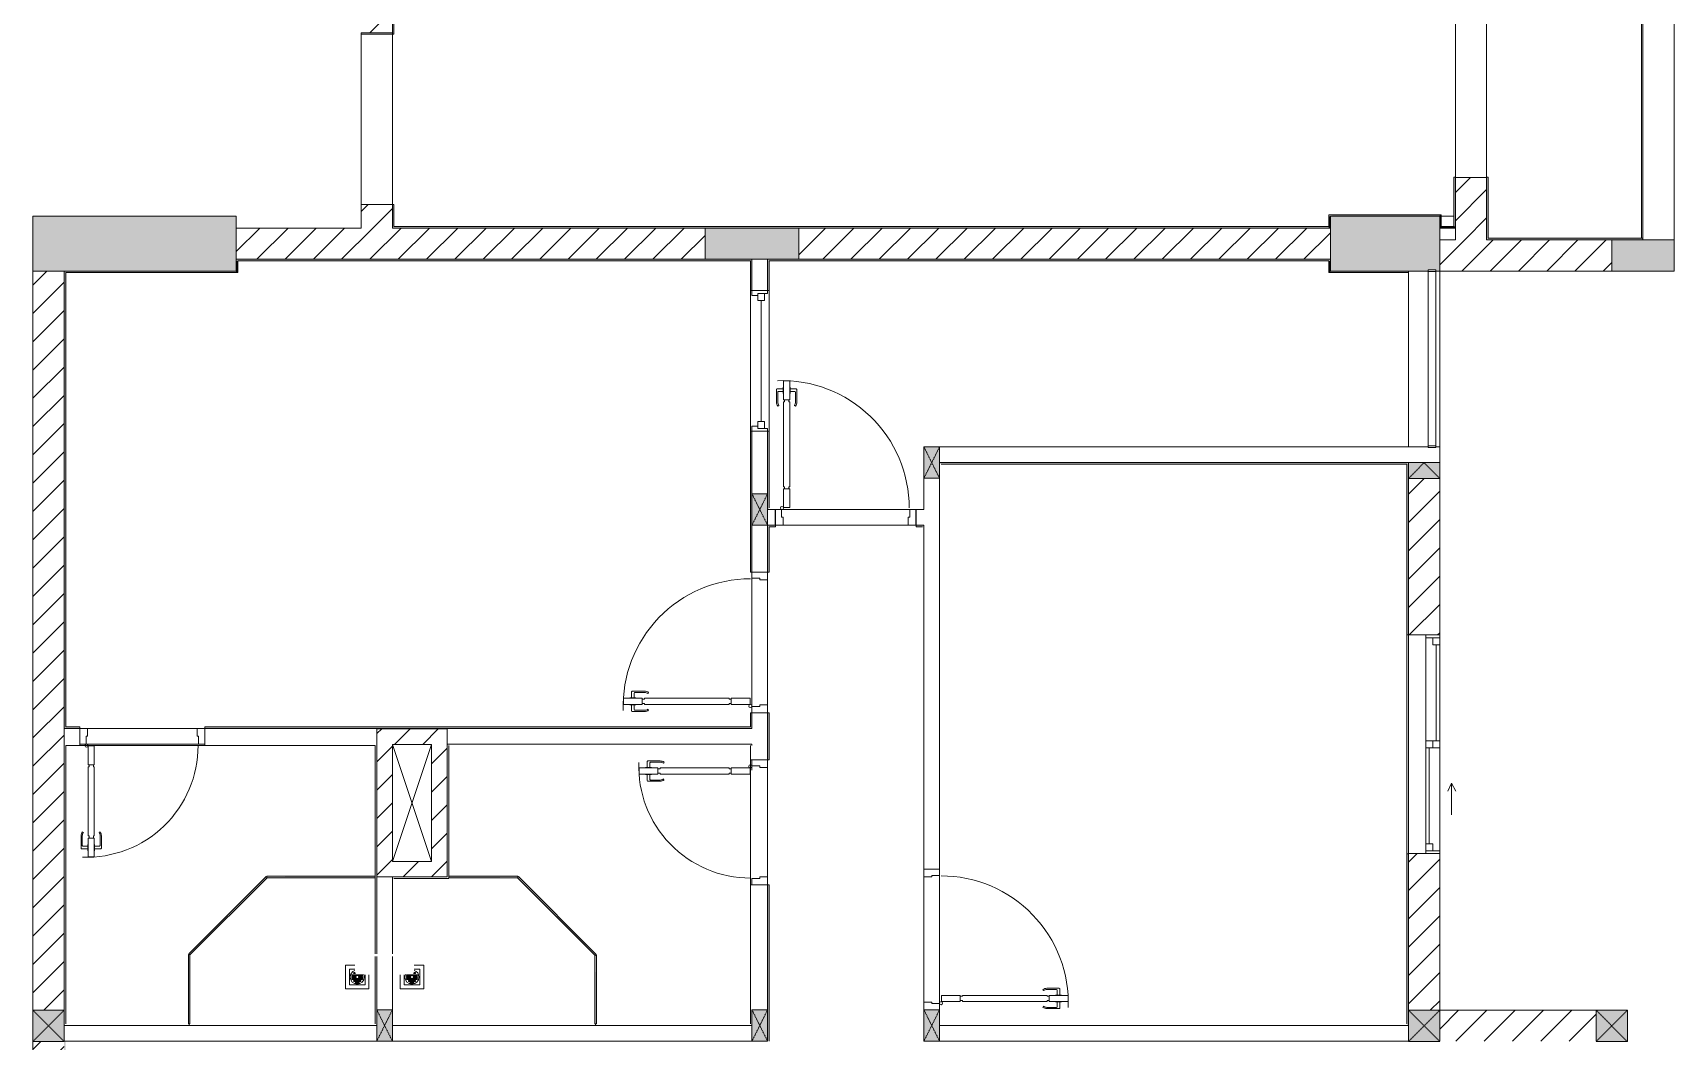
# Model space of a CAD drawing. Header units: millimetres. Extents: x 41758 to 237109, y 3795 to 78637.
# Drawn here: x 154208 to 164708, y 64837 to 71285 of the extents above; entities that cross this region are included whole.
import ezdxf

# ---------------------------------------------------------------- set-up
doc = ezdxf.new("R2010")
doc.units = ezdxf.units.MM
doc.linetypes.add('IMPORT-Dash _2_', pattern=[6, 3, -3])
for name, color, linetype, lineweight in [('0-2', 130, 'Continuous', 9), ('A-DETL-GENF-7', 130, 'Continuous', 9), ('A-DOOR-2', 130, 'Continuous', 9), ('A-DOOR-FRAM-2', 130, 'Continuous', 9), ('A-FLOR-1', 130, 'Continuous', 9), ('A-FLOR-HRAL-5', 130, 'Continuous', 9), ('A-GLAZ-3', 130, 'Continuous', 9), ('A-GLAZ-CURT-3', 130, 'Continuous', 9), ('A-WALL-1', 130, 'Continuous', 9), ('A-WALL-PATT-3', 130, 'Continuous', 9), ('A_1404_dwg-1', 130, 'Continuous', 9), ('I-WALL', 130, 'Continuous', 9), ('I-WALL-1', 130, 'Continuous', 9), ('M-EQPM-3', 130, 'Continuous', 9), ('S-COLS-1', 130, 'Continuous', 9), ('S-COLS-2', 130, 'Continuous', 9), ('S-COLS-4', 130, 'Continuous', 9), ('S-COLS-7', 130, 'IMPORT-Dash _2_', 9), ('S-COLS-HDLN-1', 130, 'IMPORT-Dash _2_', 9)]:
    doc.layers.add(name, color=color, linetype=linetype, lineweight=lineweight)
pattern_1 = [(45, (0, 0), (-90.50967, 90.50967), [])]

# ---------------------------------------------------------------- blocks, each defined once
blk = doc.blocks.new('A_1404_dwg_NCV_TKTC_KET CAU_rvt-1-TKTC_MB HOÀN THIỆN SÀN TẦNG 3-4-4819833-KeyPlan-CH6')
at = {"layer": 'S-COLS-1'}
for points in [[(44453, 69762), (45753, 69762), (45753, 70112), (44453, 70112), (44453, 69762)], [(49353, 69837), (49353, 70037), (48753, 70037), (48753, 69837), (49153, 69837)], [(53378, 69762), (53378, 69769), (53428, 69769), (53428, 69762), (53453, 69762), (53453, 70112), (52753, 70112), (52753, 69762), (53376, 69762)], [(54953, 69762), (54953, 69962), (54553, 69962), (54553, 69762), (54753, 69762)]]:
    blk.add_hatch(color=256, dxfattribs=at).paths.add_polyline_path(points)
at = {"layer": 'A-FLOR-1'}
blk.add_line((46653, 66835), (47103, 66835), dxfattribs=at)
at = {"layer": 'A-FLOR-1', "flags": 128}
blk.add_lwpolyline([(53453, 65035), (53453, 68637), (53453, 69762)], dxfattribs=at)
at = {"layer": 'S-COLS-2'}
for p, q in [((48753, 70037), (48753, 69837)), ((49353, 69837), (49353, 70037)), ((52753, 70037), (52753, 69837)), ((53453, 69762), (53453, 70037))]:
    blk.add_line(p, q, dxfattribs=at)
at = {"layer": 'S-COLS-2', "flags": 128}
for points in [[(45753, 69837), (45753, 70112), (44453, 70112), (44453, 69762), (44653, 69762)], [(54553, 69962), (54553, 69762), (54953, 69762), (54953, 69962), (54753, 69962)]]:
    blk.add_lwpolyline(points, dxfattribs=at)
blk = doc.blocks.new('A_1404_dwg_DOOR_CW_01 CANH MO-PANEL KINH - DIW_01-900x2200-CỬA GỖ VÂN LAMINATE-553393-TKTC_MB HOÀN THIỆN SÀN TẦNG 3-4-4819840-KeyPlan-CH6')
at = {"layer": 'A-DETL-GENF-7'}
for p, q in [((105159, 29624), (105159, 29703)), ((105202, 29707), (105163, 29707)), ((105167, 29686), (105167, 29624)), ((105202, 29690), (105171, 29690)), ((105246, 29707), (105285, 29707)), ((105246, 29690), (105277, 29690)), ((105281, 29686), (105281, 29624)), ((105289, 29624), (105289, 29703)), ((105167, 29598), (105173, 29603)), ((105280, 29598), (105274, 29603))]:
    blk.add_line(p, q, dxfattribs=at)
at = {"layer": 'A-DETL-GENF-7', "flags": 128}
for points in [[(105202, 29679), (105204, 29679), (105204, 29719), (105202, 29719)], [(105204, 29759), (105244, 29759), (105244, 29639), (105204, 29639)], [(105246, 29679), (105244, 29679), (105244, 29719), (105246, 29719)], [(105238, 29083), (105244, 29083), (105244, 29625), (105238, 29625), (105238, 29639), (105210, 29639), (105210, 29625), (105204, 29625), (105204, 29083), (105210, 29083), (105210, 29069), (105238, 29069)], [(105244, 29069), (105204, 29069), (105204, 28949), (105244, 28949)]]:
    blk.add_lwpolyline(points, close=True, dxfattribs=at)
at = {"layer": 'A-DETL-GENF-7'}
blk.add_circle((105194, 28947), 10, dxfattribs=at)
for centre, radius, start, end in [((105194, 28947), 814, 360, 92), ((105163, 29703), 4, 90, 180), ((105204, 29624), 45, 180, 215), ((105171, 29686), 4, 90, 180), ((105204, 29624), 37, 180, 215), ((105244, 29624), 37, 325, 0), ((105277, 29686), 4, 0, 90), ((105244, 29624), 45, 325, 0), ((105285, 29703), 4, 0, 90)]:
    blk.add_arc(centre, radius, start, end, dxfattribs=at)
at = {"layer": 'A-DOOR-2'}
blk.add_line((105194, 28937), (105219, 28937), dxfattribs=at)
at = {"layer": 'A-DOOR-2', "flags": 128}
for points in [[(105151, 28837), (105201, 28837), (105201, 28887), (105191, 28887), (105191, 28937), (105151, 28937)], [(106001, 28837), (106051, 28837), (106051, 28937), (106011, 28937), (106011, 28887), (106001, 28887)]]:
    blk.add_lwpolyline(points, close=True, dxfattribs=at)
blk = doc.blocks.new('A_1404_dwg_DOOR_CW_01 CANH MO-PANEL KINH - DIG_02-800x2200-CỬA NHÔM KÍNH-V60-TKTC_MB HOÀN THIỆN SÀN TẦNG 3-4-4819851-KeyPlan-CH6')
at = {"layer": 'A-DETL-GENF-7'}
for p, q in [((104713, 29524), (104713, 29603)), ((104756, 29607), (104717, 29607)), ((104721, 29586), (104721, 29524)), ((104756, 29590), (104725, 29590)), ((104800, 29607), (104839, 29607)), ((104800, 29590), (104831, 29590)), ((104835, 29586), (104835, 29524)), ((104843, 29524), (104843, 29603)), ((104721, 29498), (104728, 29503)), ((104835, 29498), (104828, 29503))]:
    blk.add_line(p, q, dxfattribs=at)
at = {"layer": 'A-DETL-GENF-7', "flags": 128}
for points in [[(104756, 29579), (104758, 29579), (104758, 29619), (104756, 29619)], [(104798, 29659), (104758, 29659), (104758, 29539), (104798, 29539)], [(104800, 29579), (104798, 29579), (104798, 29619), (104800, 29619)], [(104764, 29083), (104758, 29083), (104758, 29525), (104764, 29525), (104764, 29539), (104792, 29539), (104792, 29525), (104798, 29525), (104798, 29083), (104792, 29083), (104792, 29069), (104764, 29069)], [(104758, 29069), (104798, 29069), (104798, 28949), (104758, 28949)]]:
    blk.add_lwpolyline(points, close=True, dxfattribs=at)
at = {"layer": 'A-DETL-GENF-7'}
blk.add_circle((104808, 28947), 10, dxfattribs=at)
for centre, radius, start, end in [((104808, 28947), 714, 88, 180), ((104717, 29603), 4, 90, 180), ((104758, 29524), 45, 180, 215), ((104725, 29586), 4, 90, 180), ((104758, 29524), 37, 180, 215), ((104798, 29524), 37, 325, 0), ((104831, 29586), 4, 0, 90), ((104798, 29524), 45, 325, 0), ((104839, 29603), 4, 0, 90)]:
    blk.add_arc(centre, radius, start, end, dxfattribs=at)
at = {"layer": 'A-DOOR-2'}
blk.add_line((104808, 28937), (104783, 28937), dxfattribs=at)
at = {"layer": 'A-DOOR-2', "flags": 128}
for points in [[(104051, 28837), (104051, 28937), (104091, 28937), (104091, 28887), (104101, 28887), (104101, 28837)], [(104801, 28837), (104801, 28887), (104811, 28887), (104811, 28937), (104851, 28937), (104851, 28837)]]:
    blk.add_lwpolyline(points, close=True, dxfattribs=at)
blk = doc.blocks.new('A_1404_dwg_DOOR_CW_01 CANH MO-PANEL KINH - DIW_01-900x2200-CỬA GỖ VÂN LAMINATE-553375-TKTC_MB HOÀN THIỆN SÀN TẦNG 3-4-4819841-KeyPlan-CH6')
at = {"layer": 'A-DETL-GENF-7'}
for p, q in [((112514, 58865), (112518, 58858)), ((112540, 58873), (112619, 58873)), ((112602, 58865), (112540, 58865)), ((112606, 58830), (112606, 58861)), ((112623, 58830), (112623, 58869)), ((112514, 58751), (112518, 58758)), ((112602, 58751), (112540, 58751)), ((112540, 58743), (112619, 58743)), ((112606, 58786), (112606, 58755)), ((112623, 58786), (112623, 58747))]:
    blk.add_line(p, q, dxfattribs=at)
at = {"layer": 'A-DETL-GENF-7', "flags": 128}
for points in [[(111985, 58828), (111985, 58788), (111865, 58788), (111865, 58828)], [(111999, 58822), (111999, 58828), (112541, 58828), (112541, 58822), (112555, 58822), (112555, 58794), (112541, 58794), (112541, 58788), (111999, 58788), (111999, 58794), (111985, 58794), (111985, 58822)], [(112675, 58788), (112675, 58828), (112555, 58828), (112555, 58788)], [(112595, 58830), (112595, 58828), (112634, 58828), (112634, 58830)], [(112595, 58786), (112595, 58788), (112634, 58788), (112634, 58786)]]:
    blk.add_lwpolyline(points, close=True, dxfattribs=at)
at = {"layer": 'A-DETL-GENF-7'}
blk.add_circle((111863, 58778), 10, dxfattribs=at)
for centre, radius, start, end in [((111863, 58778), 814, 358, 90), ((112540, 58828), 45, 90, 125), ((112540, 58828), 37, 90, 125), ((112602, 58861), 4, 0, 90), ((112619, 58869), 4, 0, 90), ((112540, 58788), 45, 235, 270), ((112540, 58788), 37, 235, 270), ((112602, 58755), 4, 270, 0), ((112619, 58747), 4, 270, 0)]:
    blk.add_arc(centre, radius, start, end, dxfattribs=at)
at = {"layer": 'A-DOOR-2'}
blk.add_line((111853, 58778), (111853, 58803), dxfattribs=at)
at = {"layer": 'A-DOOR-2', "flags": 128}
for points in [[(111753, 59635), (111853, 59635), (111853, 59595), (111803, 59595), (111803, 59585), (111753, 59585)], [(111753, 58785), (111803, 58785), (111803, 58775), (111853, 58775), (111853, 58735), (111753, 58735)]]:
    blk.add_lwpolyline(points, close=True, dxfattribs=at)
blk = doc.blocks.new('A_1404_dwg_M_Fixed - 900 x 1400-901191-TKTC_MB HOÀN THIỆN SÀN TẦNG 3-4-4819853-KeyPlan-CH6')
at = {"layer": 'A-GLAZ-3'}
blk.add_line((107014, 28878), (107788, 28878), dxfattribs=at)
at = {"layer": 'A-GLAZ-3', "flags": 128}
for points in [[(106983, 28900), (106983, 28937), (106951, 28937)], [(106951, 28837), (106970, 28837), (106970, 28900), (107014, 28900), (107014, 28856), (106970, 28856)], [(107832, 28856), (107788, 28856), (107788, 28900), (107832, 28900), (107832, 28837), (107849, 28837)], [(107819, 28900), (107819, 28937), (107851, 28937)]]:
    blk.add_lwpolyline(points, dxfattribs=at)
blk = doc.blocks.new('A_1404_dwg_THU NUOC - THU NUOC-V84-TKTC_MB HOÀN THIỆN SÀN TẦNG 3-4-4819859-KeyPlan-CH6')
at = {"layer": 'M-EQPM-3'}
for p, q in [((46846, 65262), (46910, 65262)), ((46910, 65256), (46846, 65256)), ((46846, 65238), (46910, 65238)), ((46910, 65232), (46846, 65232)), ((46858, 65225), (46898, 65225)), ((46898, 65219), (46858, 65219)), ((46868, 65213), (46888, 65213)), ((46888, 65207), (46868, 65207)), ((46898, 65269), (46888, 65269)), ((46891, 65275), (46898, 65275))]:
    blk.add_line(p, q, dxfattribs=at)
at = {"layer": 'M-EQPM-3', "flags": 128}
for points in [[(46803, 65262), (46803, 65172), (46953, 65172), (46953, 65322), (46893, 65322)], [(46828, 65262), (46828, 65197), (46928, 65197), (46928, 65297), (46893, 65297)], [(46846, 65250), (46870, 65250), (46870, 65244), (46846, 65244)], [(46910, 65244), (46886, 65244), (46886, 65250), (46910, 65250)]]:
    blk.add_lwpolyline(points, dxfattribs=at)
at = {"layer": 'M-EQPM-3'}
for centre, radius, start, end in [((46878, 65247), 45, 159.7593, 180), ((46878, 65247), 45, 159.7593, 180), ((46878, 65247), 45, 180, 0), ((46878, 65247), 45, 180, 0), ((46846, 65259), 3, 90, 270), ((46846, 65247), 3, 90, 270), ((46846, 65235), 3, 90, 270), ((46858, 65222), 3, 90, 270), ((46868, 65210), 3, 90, 270), ((46888, 65210), 3, 270, 90), ((46878, 65247), 45, 0, 70.9482), ((46878, 65247), 45, 0, 70.9482), ((46898, 65272), 3, 270, 90), ((46898, 65222), 3, 270, 90), ((46910, 65259), 3, 270, 90), ((46910, 65247), 3, 270, 90), ((46910, 65235), 3, 270, 90)]:
    blk.add_arc(centre, radius, start, end, dxfattribs=at)
blk = doc.blocks.new('A_1404_dwg_THU NUOC - THU NUOC-V85-TKTC_MB HOÀN THIỆN SÀN TẦNG 3-4-4819860-KeyPlan-CH6')
at = {"layer": 'M-EQPM-3'}
for p, q in [((46496, 65262), (46560, 65262)), ((46560, 65256), (46496, 65256)), ((46496, 65238), (46560, 65238)), ((46560, 65232), (46496, 65232)), ((46508, 65275), (46515, 65275)), ((46517, 65269), (46508, 65269)), ((46508, 65225), (46548, 65225)), ((46548, 65219), (46508, 65219)), ((46518, 65213), (46538, 65213)), ((46538, 65207), (46518, 65207))]:
    blk.add_line(p, q, dxfattribs=at)
at = {"layer": 'M-EQPM-3', "flags": 128}
for points in [[(46603, 65262), (46603, 65172), (46453, 65172), (46453, 65322), (46513, 65322)], [(46513, 65297), (46478, 65297), (46478, 65197), (46578, 65197), (46578, 65262)], [(46496, 65250), (46520, 65250), (46520, 65244), (46496, 65244)], [(46560, 65244), (46536, 65244), (46536, 65250), (46560, 65250)]]:
    blk.add_lwpolyline(points, dxfattribs=at)
at = {"layer": 'M-EQPM-3'}
for centre, radius, start, end in [((46528, 65247), 45, 110.2316, 180), ((46528, 65247), 45, 110.2316, 180), ((46528, 65247), 45, 180, 360), ((46528, 65247), 45, 180, 360), ((46496, 65259), 3, 90, 270), ((46496, 65247), 3, 90, 270), ((46496, 65235), 3, 90, 270), ((46508, 65272), 3, 90, 270), ((46508, 65222), 3, 90, 270), ((46518, 65210), 3, 90, 270), ((46538, 65210), 3, 270, 90), ((46548, 65222), 3, 270, 90), ((46560, 65259), 3, 270, 90), ((46560, 65247), 3, 270, 90), ((46560, 65235), 3, 270, 90), ((46528, 65247), 45, 0, 20.2407), ((46528, 65247), 45, 0, 20.2407)]:
    blk.add_arc(centre, radius, start, end, dxfattribs=at)
blk = doc.blocks.new('A_1404_dwg_Railing - 50 x 10mm-901205-TKTC_MB HOÀN THIỆN SÀN TẦNG 3-4-4819863-KeyPlan-CH6')
at = {"layer": 'A-FLOR-HRAL-5', "flags": 128}
blk.add_lwpolyline([(107983, 24612), (107983, 24562), (107973, 24562), (107973, 24612)], close=True, dxfattribs=at)
blk = doc.blocks.new('A_1404_dwg_Railing - Railing-883273-TKTC_MB HOÀN THIỆN SÀN TẦNG 3-4-4819869-KeyPlan-CH6')
at = {"layer": 'A-FLOR-HRAL-5'}
for p, q in [((53378, 69759), (53378, 68644)), ((53428, 68644), (53428, 69759))]:
    blk.add_line(p, q, dxfattribs=at)
at = {"rotation": 90.00000000000074}
for p in [(77990, -38214), (77990, -39339)]:
    blk.add_blockref('A_1404_dwg_Railing - 50 x 10mm-901205-TKTC_MB HOÀN THIỆN SÀN TẦNG 3-4-4819863-KeyPlan-CH6', p, dxfattribs=at)
blk = doc.blocks.new('A_1404_dwg_System Panel - Glazed-674652-TKTC_MB HOÀN THIỆN SÀN TẦNG 3-4-4819885-KeyPlan-CH6')
at = {"layer": 'A-GLAZ-CURT-3'}
blk.add_hatch(color=256, dxfattribs=at).paths.add_polyline_path([(45448, 64947), (45458, 64947), (45453, 65392), (45448, 65392)])
blk.add_line((45458, 64947), (45458, 65389), dxfattribs=at)
at = {"layer": 'A-GLAZ-CURT-3', "flags": 128}
blk.add_lwpolyline([(45448, 65392), (45448, 64947), (45458, 64947)], dxfattribs=at)
blk = doc.blocks.new('A_1404_dwg_System Panel - Glazed-580250-TKTC_MB HOÀN THIỆN SÀN TẦNG 3-4-4819878-KeyPlan-CH6')
at = {"layer": 'A-GLAZ-CURT-3'}
blk.add_hatch(color=256, dxfattribs=at).paths.add_polyline_path([(104097, 32038), (104103, 32047), (103605, 32537), (103605, 32530), (104096, 32039)])
blk.add_line((103602, 32533), (104096, 32039), dxfattribs=at)
at = {"layer": 'A-GLAZ-CURT-3', "flags": 128}
blk.add_lwpolyline([(104104, 32045), (103609, 32540), (103602, 32533)], dxfattribs=at)
blk = doc.blocks.new('A_1404_dwg_System Panel - Glazed-901202-TKTC_MB HOÀN THIỆN SÀN TẦNG 3-4-4819879-KeyPlan-CH6')
at = {"layer": 'A-GLAZ-CURT-3'}
blk.add_hatch(color=256, dxfattribs=at).paths.add_polyline_path([(104106, 31347), (104101, 32041), (104096, 32038), (104096, 31347), (104104, 31347)])
at = {"layer": 'A-GLAZ-CURT-3', "flags": 128}
blk.add_lwpolyline([(104096, 32041), (104096, 31347), (104106, 31347), (104106, 32041)], close=True, dxfattribs=at)
blk = doc.blocks.new('A_1404_dwg_System Panel - Glazed-674653-TKTC_MB HOÀN THIỆN SÀN TẦNG 3-4-4819886-KeyPlan-CH6')
at = {"layer": 'A-GLAZ-CURT-3'}
blk.add_hatch(color=256, dxfattribs=at).paths.add_polyline_path([(48057, 64947), (48058, 64947), (48053, 65389), (48048, 65386), (48048, 64947)])
blk.add_line((48058, 64947), (48058, 65389), dxfattribs=at)
at = {"layer": 'A-GLAZ-CURT-3', "flags": 128}
blk.add_lwpolyline([(48048, 65387), (48048, 64947), (48058, 64947)], dxfattribs=at)
blk = doc.blocks.new('A_1404_dwg_System Panel - Glazed-580253-TKTC_MB HOÀN THIỆN SÀN TẦNG 3-4-4819881-KeyPlan-CH6')
at = {"layer": 'A-GLAZ-CURT-3'}
blk.add_hatch(color=256, dxfattribs=at).paths.add_polyline_path([(103606, 29933), (104101, 30435), (104096, 30437), (103603, 29937)])
blk.add_line((103606, 29933), (104104, 30431), dxfattribs=at)
at = {"layer": 'A-GLAZ-CURT-3', "flags": 128}
blk.add_lwpolyline([(104096, 30437), (103599, 29940), (103606, 29933)], dxfattribs=at)
blk = doc.blocks.new('A_1404_dwg_System Panel - Glazed-901204-TKTC_MB HOÀN THIỆN SÀN TẦNG 3-4-4819882-KeyPlan-CH6')
at = {"layer": 'A-GLAZ-CURT-3'}
blk.add_hatch(color=256, dxfattribs=at).paths.add_polyline_path([(104104, 30435), (104106, 30435), (104103, 30877), (104096, 30877), (104101, 30435), (104103, 30435)])
at = {"layer": 'A-GLAZ-CURT-3', "flags": 128}
blk.add_lwpolyline([(104106, 30435), (104106, 30877), (104096, 30877), (104096, 30435)], close=True, dxfattribs=at)
blk = doc.blocks.new('A_1404_dwg_G1_SOF - BO TRU - 100x200-746114-TKTC_MB HOÀN THIỆN SÀN TẦNG 3-4-4819846-KeyPlan-CH6')
at = {"layer": 'S-COLS-1'}
blk.add_hatch(color=256, dxfattribs=at).paths.add_polyline_path([(103253, 27737), (103251, 27837), (103053, 27837), (103053, 27737), (103251, 27737)])
at = {"layer": 'S-COLS-1', "flags": 128}
blk.add_lwpolyline([(103253, 27737), (103053, 27737), (103053, 27837), (103253, 27837)], close=True, dxfattribs=at)
at = {"layer": 'S-COLS-HDLN-1'}
for p, q in [((103253, 27837), (103053, 27737)), ((103253, 27737), (103053, 27837))]:
    blk.add_line(p, q, dxfattribs=at)
blk = doc.blocks.new('A_1404_dwg_DOOR_CW_01 CANH MO-PANEL KINH - DIG_01-900x2200-CỬA NHÔM KÍNH-901226-TKTC_MB HOÀN THIỆN SÀN TẦNG 3-4-4819905-KeyPlan-CH6')
at = {"layer": 'A-DETL-GENF-7'}
for p, q in [((37873, 26676), (37879, 26671)), ((37986, 26676), (37980, 26671)), ((37865, 26650), (37865, 26570)), ((37908, 26566), (37869, 26566)), ((37873, 26587), (37873, 26650)), ((37908, 26583), (37877, 26583)), ((37952, 26583), (37983, 26583)), ((37952, 26566), (37991, 26566)), ((37987, 26587), (37987, 26650)), ((37995, 26650), (37995, 26570))]:
    blk.add_line(p, q, dxfattribs=at)
at = {"layer": 'A-DETL-GENF-7', "flags": 128}
for points in [[(37910, 27205), (37950, 27205), (37950, 27325), (37910, 27325)], [(37916, 27191), (37910, 27191), (37910, 26649), (37916, 26649), (37916, 26635), (37944, 26635), (37944, 26649), (37950, 26649), (37950, 27191), (37944, 27191), (37944, 27205), (37916, 27205)], [(37908, 26595), (37910, 26595), (37910, 26555), (37908, 26555)], [(37950, 26515), (37910, 26515), (37910, 26635), (37950, 26635)], [(37952, 26595), (37950, 26595), (37950, 26555), (37952, 26555)]]:
    blk.add_lwpolyline(points, close=True, dxfattribs=at)
at = {"layer": 'A-DETL-GENF-7'}
blk.add_circle((37960, 27327), 10, dxfattribs=at)
for centre, radius, start, end in [((37960, 27327), 814, 180, 272), ((37910, 26650), 45, 145, 180), ((37910, 26650), 37, 145, 180), ((37950, 26650), 37, 0, 35), ((37950, 26650), 45, 0, 35), ((37869, 26570), 4, 180, 270), ((37877, 26587), 4, 180, 270), ((37983, 26587), 4, 270, 0), ((37991, 26570), 4, 270, 0)]:
    blk.add_arc(centre, radius, start, end, dxfattribs=at)
at = {"layer": 'A-DOOR-2'}
blk.add_line((37960, 27337), (37935, 27337), dxfattribs=at)
at = {"layer": 'A-DOOR-2', "flags": 128}
for points in [[(37153, 27437), (37103, 27437), (37103, 27337), (37143, 27337), (37143, 27387), (37153, 27387)], [(38003, 27437), (37953, 27437), (37953, 27387), (37963, 27387), (37963, 27337), (38003, 27337)]]:
    blk.add_lwpolyline(points, close=True, dxfattribs=at)
blk = doc.blocks.new('A_1404_dwg_NCV_TKTC_TANG 3 - 4_rvt-1-TKTC_MB HOÀN THIỆN SÀN TẦNG 3-4-4819943-KeyPlan-CH6')
at = {"layer": 'A-WALL-PATT-3'}
h = blk.add_hatch(color=256, dxfattribs=at)
h.paths.add_polyline_path([(46763, 70037), (46763, 70187), (46753, 70187), (46753, 70037)])
h.paths.add_polyline_path([(46763, 71277), (46763, 73237), (46753, 73237), (46753, 71277)])
h = blk.add_hatch(color=256, dxfattribs=at)
h.paths.add_polyline_path([(53543, 70047), (53553, 70047), (53553, 70362), (53543, 70360)])
h.paths.add_polyline_path([(53543, 72862), (53553, 72862), (53553, 73227), (53543, 73227)])
h = blk.add_hatch(color=256, dxfattribs=at)
h.paths.add_polyline_path([(53753, 69962), (53763, 69962), (53763, 70362), (53753, 70360), (53753, 69972)])
h.paths.add_polyline_path([(53763, 72862), (53763, 73227), (53753, 73227), (53753, 72862)])
for points in [[(52743, 70037), (52743, 70047), (46763, 70047), (46763, 70037), (51135, 70037)], [(52743, 70112), (53453, 70112), (53453, 70122), (52743, 70117)], [(52753, 70037), (52753, 70112), (52743, 70112), (52743, 70037)], [(53463, 70047), (53463, 70122), (53453, 70122), (53453, 70047)], [(53543, 70037), (53553, 70037), (53553, 70047), (53453, 70047), (53453, 70037), (53463, 70037)], [(54753, 69962), (54753, 69972), (53763, 69972), (53763, 69962), (54553, 69962)], [(45763, 69827), (49053, 69827), (49053, 69837), (45753, 69837), (45753, 69827)], [(45753, 69752), (45763, 69752), (45763, 69827), (45753, 69827), (45753, 69762)], [(51135, 69827), (52753, 69827), (52753, 69837), (49153, 69837), (49153, 69827), (49353, 69827)], [(52743, 69752), (52753, 69752), (52753, 69827), (52743, 69827), (52743, 69762)], [(44663, 66847), (44663, 69762), (44653, 69762), (44653, 66847)], [(44663, 69752), (45753, 69752), (45753, 69762), (44663, 69762)], [(52753, 69752), (53253, 69752), (53253, 69762), (52753, 69762)], [(51135, 68527), (53253, 68527), (53253, 68537), (50253, 68537), (50253, 68527)]]:
    blk.add_hatch(color=256, dxfattribs=at).paths.add_polyline_path(points)
h = blk.add_hatch(color=256, dxfattribs=at)
h.paths.add_polyline_path([(49043, 66847), (49053, 66847), (49053, 66937), (49043, 66937)])
h.paths.add_polyline_path([(49043, 67837), (49053, 67837), (49053, 68737), (49043, 68737), (49043, 68137)])
h.paths.add_polyline_path([(49043, 69637), (49053, 69637), (49053, 69827), (49043, 69827), (49043, 69659)])
h = blk.add_hatch(color=256, dxfattribs=at)
h.paths.add_polyline_path([(49153, 68237), (49163, 68237), (49163, 68737), (49153, 68737), (49153, 68337)])
h.paths.add_polyline_path([(49153, 69637), (49163, 69637), (49163, 69827), (49153, 69827), (49153, 69659)])
h = blk.add_hatch(color=256, dxfattribs=at)
h.paths.add_polyline_path([(53253, 64937), (53253, 66035), (53243, 66035), (53243, 64937)])
h.paths.add_polyline_path([(53253, 67435), (53253, 68527), (53243, 68527), (53243, 67435)])
h = blk.add_hatch(color=256, dxfattribs=at)
h.paths.add_polyline_path([(49153, 64837), (49163, 64837), (49163, 65837), (49153, 65837), (49153, 64837)])
h.paths.add_polyline_path([(49163, 66637), (49163, 66937), (49153, 66937), (49153, 66637)])
h.paths.add_polyline_path([(49163, 67837), (49163, 68137), (49153, 68137), (49153, 67837)])
h = blk.add_hatch(color=256, dxfattribs=at)
h.paths.add_polyline_path([(49203, 68127), (49203, 68137), (49163, 68137), (49163, 68127)])
h.paths.add_polyline_path([(50153, 68127), (50153, 68137), (50103, 68137), (50103, 68127)])
h = blk.add_hatch(color=256, dxfattribs=at)
h.paths.add_polyline_path([(44653, 66837), (44753, 66837), (44753, 66847), (44653, 66847)])
h.paths.add_polyline_path([(47103, 66837), (49053, 66837), (49053, 66847), (45553, 66847), (45553, 66837), (46753, 66837)])
h = blk.add_hatch(color=256, dxfattribs=at)
h.paths.add_polyline_path([(44663, 61912), (44663, 61989), (44653, 61989), (44653, 61912)])
h.paths.add_polyline_path([(44653, 63079), (44663, 63079), (44663, 64837), (44653, 64835), (44653, 63152)])
at = {"layer": 'A-FLOR-1'}
for p, q in [((53753, 70362), (53753, 72860)), ((46753, 70187), (46753, 71277)), ((53553, 70360), (53753, 70360)), ((53463, 70112), (53543, 70112)), ((50063, 68237), (49243, 68237)), ((49053, 66977), (49053, 67797)), ((49153, 67787), (49153, 66987)), ((44803, 66837), (45503, 66837)), ((45503, 66837), (44803, 66837)), ((44793, 66737), (45513, 66737)), ((47103, 66737), (47103, 66727)), ((49153, 66587), (49153, 65887)), ((46763, 65887), (46753, 65887)), ((50153, 65087), (50153, 65887)), ((50253, 65897), (50253, 65077)), ((45453, 64937), (45453, 64947)), ((48053, 64947), (48053, 64937))]:
    blk.add_line(p, q, dxfattribs=at)
at = {"layer": 'A-FLOR-1', "flags": 128}
blk.add_lwpolyline([(53753, 72862), (53753, 72860), (53553, 72860), (53553, 70362), (53553, 72862)], dxfattribs=at)
for points in [[(46753, 70187), (46753, 71277), (46553, 71277), (46553, 70187)], [(50053, 68137), (49253, 68137)]]:
    blk.add_lwpolyline(points, close=True, dxfattribs=at)
at = {"layer": 'A-WALL-1'}
for p, q in [((49053, 69827), (49053, 69637)), ((49153, 69637), (49153, 69827)), ((53253, 69762), (53378, 69762)), ((53253, 68637), (53253, 69752)), ((49053, 69637), (49153, 69637)), ((49153, 68737), (49053, 68737)), ((49053, 68737), (49053, 68337)), ((49153, 68337), (49153, 68737)), ((53378, 68637), (50253, 68637)), ((50253, 68537), (53253, 68537)), ((53253, 68537), (53453, 68537)), ((50253, 65937), (50253, 68437)), ((49053, 68137), (49053, 67837)), ((49153, 68137), (49163, 68137)), ((49153, 67837), (49153, 68137)), ((49163, 68137), (49203, 68137)), ((50153, 68127), (50153, 68137)), ((49053, 67837), (49153, 67837)), ((49053, 66977), (49053, 67797)), ((49153, 67787), (49153, 66987)), ((49153, 66937), (49053, 66937)), ((49053, 66937), (49053, 66847)), ((49153, 66637), (49153, 66937)), ((44653, 66837), (44653, 66737)), ((44753, 66837), (44653, 66837)), ((44753, 66737), (44753, 66837)), ((44803, 66837), (45503, 66837)), ((45553, 66837), (45553, 66737)), ((46653, 66837), (45553, 66837)), ((49053, 66637), (49153, 66637)), ((49153, 66587), (49153, 65887)), ((49153, 65837), (49053, 65837)), ((49153, 65037), (49153, 65837)), ((50153, 65937), (50253, 65937)), ((50153, 65087), (50153, 65887)), ((50253, 65897), (50253, 65077)), ((46653, 65379), (46653, 65037)), ((46753, 65037), (46753, 65379)), ((50253, 65037), (50153, 65037)), ((50153, 65037), (50153, 64937)), ((44653, 64937), (44653, 64837)), ((46653, 64937), (44653, 64937)), ((49053, 64937), (46753, 64937)), ((50153, 64937), (50153, 64837)), ((53253, 64937), (50253, 64937)), ((53253, 64837), (53253, 64937)), ((44653, 64837), (46653, 64837)), ((46753, 64837), (49053, 64837)), ((50253, 64837), (53253, 64837))]:
    blk.add_line(p, q, dxfattribs=at)
at = {"layer": 'A-WALL-1', "flags": 128}
for points in [[(49153, 69827), (49153, 69837), (49053, 69837), (49053, 69827)], [(53428, 69762), (53453, 69762), (53453, 68637)], [(53453, 68537), (53453, 68637), (53428, 68637)], [(50153, 68437), (50153, 68247), (50153, 68237), (50143, 68237)], [(49203, 68137), (49203, 68237), (49153, 68237)], [(50143, 68237), (50103, 68237), (50103, 68137)], [(50103, 68137), (50153, 68137), (50153, 68127), (50153, 65937)], [(46653, 66737), (46653, 66737), (46653, 66837)], [(49053, 66847), (49053, 66837), (47103, 66837), (47103, 66737), (49053, 66737), (49053, 66727)], [(46753, 65396), (46753, 65887), (46653, 65887), (46653, 65396)]]:
    blk.add_lwpolyline(points, dxfattribs=at)
at = {"layer": 'I-WALL'}
for p, q in [((54743, 69972), (54743, 73027)), ((49053, 69637), (49053, 69827)), ((49153, 69827), (49153, 69637)), ((49043, 68737), (49043, 69637)), ((49163, 69637), (49163, 68737)), ((49053, 68337), (49053, 68737)), ((49153, 68737), (49153, 68337)), ((49053, 67837), (49053, 68137)), ((49153, 68137), (49153, 67837)), ((49203, 68137), (49163, 68137)), ((50153, 68137), (50103, 68137)), ((53243, 66035), (53243, 67435)), ((53253, 67435), (53253, 66035)), ((49053, 66847), (49053, 66937)), ((49153, 66937), (49153, 66637)), ((44653, 66837), (44753, 66837)), ((45553, 66837), (46653, 66837)), ((45553, 66727), (44753, 66727)), ((49043, 65837), (49043, 66637)), ((49153, 65837), (49153, 65037))]:
    blk.add_line(p, q, dxfattribs=at)
at = {"layer": 'I-WALL', "flags": 128}
blk.add_lwpolyline([(54743, 73037), (54753, 73037), (54753, 69972)], dxfattribs=at)
at = {"layer": 'I-WALL-1'}
for p, q in [((53253, 68537), (50253, 68537)), ((49153, 68237), (49163, 68237)), ((49163, 68137), (49153, 68137)), ((47113, 65892), (47113, 66727)), ((46643, 65892), (46643, 65882)), ((46643, 65882), (46643, 65396)), ((46763, 65877), (47113, 65877)), ((46643, 65379), (46643, 64947)), ((46653, 65037), (46653, 65379)), ((44653, 65035), (44653, 64937)), ((53253, 64937), (53253, 65035)), ((44653, 64937), (44663, 64937)), ((46643, 64937), (46653, 64937)), ((49043, 64937), (49053, 64937)), ((53243, 64937), (53253, 64937)), ((44663, 64837), (44653, 64837))]:
    blk.add_line(p, q, dxfattribs=at)
at = {"layer": 'I-WALL-1', "flags": 128}
for points in [[(46753, 71512), (46753, 71277), (46763, 71277), (46763, 73227)], [(49053, 69827), (49053, 69837), (45753, 69837), (45753, 69827), (45753, 69762), (44663, 69762), (44653, 69762), (44653, 66847), (44653, 66837)], [(44753, 66837), (44753, 66847), (44663, 66847), (44663, 69752), (45753, 69752), (45763, 69752), (45763, 69827), (49043, 69827), (49043, 69637), (49053, 69637)], [(49153, 69637), (49163, 69637), (49163, 69827), (52743, 69827), (52743, 69752), (52753, 69752), (53253, 69752), (53253, 69762), (52753, 69762), (52753, 69827), (52753, 69837), (49153, 69837), (49153, 69827)], [(49053, 68737), (49043, 68737), (49043, 67837), (49053, 67837)], [(49163, 68247), (49163, 68737), (49153, 68737)], [(50263, 68527), (53243, 68527), (53243, 67435), (53253, 67435), (53253, 68435)], [(53253, 68435), (53253, 68527), (53253, 68537)], [(49153, 67837), (49163, 67837), (49163, 68127), (49203, 68127), (49203, 68137)], [(50103, 68137), (50103, 68127), (50143, 68127)], [(49053, 66937), (49043, 66937), (49043, 66847), (45553, 66847), (45553, 66837)], [(49153, 66637), (49163, 66637), (49163, 66937), (49153, 66937)], [(46653, 66837), (49053, 66837), (49053, 66847)], [(44653, 66737), (44653, 66727), (44653, 65035)], [(44663, 64947), (44663, 66727), (44753, 66727), (44753, 66737)], [(45553, 66737), (45553, 66727), (46643, 66727), (46643, 65892)], [(46653, 65396), (46653, 66727), (46653, 66737)], [(47103, 66727), (47103, 65887), (46763, 65887)], [(49043, 66727), (49043, 66637), (49053, 66637)], [(53253, 65035), (53253, 66035), (53243, 66035), (53243, 64947)], [(49053, 65837), (49043, 65837), (49043, 64947)], [(49163, 64837), (49163, 65837), (49153, 65837)]]:
    blk.add_lwpolyline(points, dxfattribs=at)
for points in [[(52743, 70037), (52753, 70037), (52753, 70112), (53453, 70112), (53453, 70047), (53453, 70037), (53553, 70037), (53553, 70047), (53553, 70362), (53543, 70362), (53543, 70047), (53463, 70047), (53463, 70122), (53453, 70122), (52743, 70122), (52743, 70112), (52743, 70047), (46763, 70047), (46763, 70187), (46753, 70187), (46753, 70037), (46763, 70037)], [(54753, 69972), (53763, 69972), (53763, 70362), (53753, 70362), (53753, 69962), (53763, 69962), (54753, 69962)]]:
    blk.add_lwpolyline(points, close=True, dxfattribs=at)
for name, p in [('A_1404_dwg_Railing - Railing-883273-TKTC_MB HOÀN THIỆN SÀN TẦNG 3-4-4819869-KeyPlan-CH6', (0, 0)), ('A_1404_dwg_DOOR_CW_01 CANH MO-PANEL KINH - DIW_01-900x2200-CỬA GỖ VÂN LAMINATE-553375-TKTC_MB HOÀN THIỆN SÀN TẦNG 3-4-4819841-KeyPlan-CH6', (-61600, 6302)), ('A_1404_dwg_System Panel - Glazed-674652-TKTC_MB HOÀN THIỆN SÀN TẦNG 3-4-4819885-KeyPlan-CH6', (0, 0)), ('A_1404_dwg_THU NUOC - THU NUOC-V85-TKTC_MB HOÀN THIỆN SÀN TẦNG 3-4-4819860-KeyPlan-CH6', (0, 0)), ('A_1404_dwg_THU NUOC - THU NUOC-V84-TKTC_MB HOÀN THIỆN SÀN TẦNG 3-4-4819859-KeyPlan-CH6', (0, 0)), ('A_1404_dwg_System Panel - Glazed-674653-TKTC_MB HOÀN THIỆN SÀN TẦNG 3-4-4819886-KeyPlan-CH6', (0, 0))]:
    blk.add_blockref(name, p)
for name, p, rotation in [('A_1404_dwg_M_Fixed - 900 x 1400-901191-TKTC_MB HOÀN THIỆN SÀN TẦNG 3-4-4819853-KeyPlan-CH6', (77990, -38214), 90), ('A_1404_dwg_DOOR_CW_01 CANH MO-PANEL KINH - DIG_01-900x2200-CỬA NHÔM KÍNH-901226-TKTC_MB HOÀN THIỆN SÀN TẦNG 3-4-4819905-KeyPlan-CH6', (87205, 95574), 180), ('A_1404_dwg_G1_SOF - BO TRU - 100x200-746114-TKTC_MB HOÀN THIỆN SÀN TẦNG 3-4-4819846-KeyPlan-CH6', (77990, -34616), 90), ('A_1404_dwg_G1_SOF - BO TRU - 100x200-746114-TKTC_MB HOÀN THIỆN SÀN TẦNG 3-4-4819846-KeyPlan-CH6', (76890, -34916), 90), ('A_1404_dwg_DOOR_CW_01 CANH MO-PANEL KINH - DIW_01-900x2200-CỬA GỖ VÂN LAMINATE-553393-TKTC_MB HOÀN THIỆN SÀN TẦNG 3-4-4819840-KeyPlan-CH6', (77990, -38214), 90), ('A_1404_dwg_DOOR_CW_01 CANH MO-PANEL KINH - DIG_02-800x2200-CỬA NHÔM KÍNH-V60-TKTC_MB HOÀN THIỆN SÀN TẦNG 3-4-4819851-KeyPlan-CH6', (149604, 95674), 180), ('A_1404_dwg_DOOR_CW_01 CANH MO-PANEL KINH - DIG_02-800x2200-CỬA NHÔM KÍNH-V60-TKTC_MB HOÀN THIỆN SÀN TẦNG 3-4-4819851-KeyPlan-CH6', (77990, -38214), 90), ('A_1404_dwg_System Panel - Glazed-580250-TKTC_MB HOÀN THIỆN SÀN TẦNG 3-4-4819878-KeyPlan-CH6', (77990, -38214), 90.00000000000011), ('A_1404_dwg_System Panel - Glazed-901202-TKTC_MB HOÀN THIỆN SÀN TẦNG 3-4-4819879-KeyPlan-CH6', (77990, -38214), 90.00000000000001), ('A_1404_dwg_System Panel - Glazed-901204-TKTC_MB HOÀN THIỆN SÀN TẦNG 3-4-4819882-KeyPlan-CH6', (77990, -38214), 90), ('A_1404_dwg_System Panel - Glazed-580253-TKTC_MB HOÀN THIỆN SÀN TẦNG 3-4-4819881-KeyPlan-CH6', (77990, -38214), 90.0000000000001), ('A_1404_dwg_G1_SOF - BO TRU - 100x200-746114-TKTC_MB HOÀN THIỆN SÀN TẦNG 3-4-4819846-KeyPlan-CH6', (74490, -38216), 90), ('A_1404_dwg_G1_SOF - BO TRU - 100x200-746114-TKTC_MB HOÀN THIỆN SÀN TẦNG 3-4-4819846-KeyPlan-CH6', (76890, -38216), 90), ('A_1404_dwg_G1_SOF - BO TRU - 100x200-746114-TKTC_MB HOÀN THIỆN SÀN TẦNG 3-4-4819846-KeyPlan-CH6', (77990, -38216), 90)]:
    blk.add_blockref(name, p, dxfattribs=dict(rotation=rotation))
blk = doc.blocks.new('A_1404_dwg_1_FAMILY RVT - W01-WxH 1400x1400xmm-389822-TKTC_MB HOÀN THIỆN SÀN TẦNG 3-4-4819949-KeyPlan-CH6')
at = {"layer": 'A-GLAZ-3'}
for p, q in [((49052, 78237), (49052, 78037)), ((49072, 78237), (49072, 78148)), ((49730, 78237), (49775, 78237)), ((50001, 78313), (50204, 78313)), ((50433, 78237), (50433, 78148)), ((49116, 78215), (49730, 78215)), ((49775, 78192), (49730, 78192)), ((49775, 78170), (50389, 78170))]:
    blk.add_line(p, q, dxfattribs=at)
at = {"layer": 'A-GLAZ-3', "flags": 128}
for points in [[(50052, 78339), (50001, 78313), (50052, 78288)], [(50452, 78037), (50452, 78237), (49052, 78237), (49116, 78237)], [(49730, 78148), (49730, 78237), (49116, 78237), (49116, 78192), (49072, 78192)], [(49775, 78148), (49775, 78237), (50433, 78237), (50452, 78237)], [(49052, 78148), (49072, 78148), (49730, 78148), (49775, 78148), (50389, 78148), (50452, 78148)], [(50433, 78192), (50389, 78192), (50389, 78148)]]:
    blk.add_lwpolyline(points, dxfattribs=at)
blk = doc.blocks.new('A_1404_dwg_G1_SOF - BO TRU - 200x200-V14-TKTC_MB HOÀN THIỆN SÀN TẦNG 3-4-4819993-KeyPlan-CH6')
at = {"layer": 'S-COLS-7'}
blk.add_hatch(color=256, dxfattribs=at).paths.add_polyline_path([(44453, 64835), (44653, 64837), (44653, 65035), (44453, 65035), (44453, 64837)])
at = {"layer": 'S-COLS-4', "flags": 128}
blk.add_lwpolyline([(44653, 65035), (44453, 65035), (44453, 64835), (44653, 64835)], dxfattribs=at)
at = {"layer": 'S-COLS-HDLN-1'}
for p, q in [((44653, 65035), (44453, 64835)), ((44453, 65035), (44653, 64835))]:
    blk.add_line(p, q, dxfattribs=at)
blk = doc.blocks.new('A_1404_dwg_G1_SOF - BO TRU - 200x200-V39-TKTC_MB HOÀN THIỆN SÀN TẦNG 3-4-4820018-KeyPlan-CH6')
at = {"layer": 'S-COLS-7'}
blk.add_hatch(color=256, dxfattribs=at).paths.add_polyline_path([(54653, 64835), (54653, 65035), (54453, 65035), (54453, 64835)])
at = {"layer": 'S-COLS-4', "flags": 128}
blk.add_lwpolyline([(54453, 64835), (54653, 64835), (54653, 65035), (54453, 65035), (54453, 64837)], dxfattribs=at)
at = {"layer": 'S-COLS-HDLN-1'}
for p, q in [((54653, 65035), (54453, 64835)), ((54453, 65035), (54653, 64835))]:
    blk.add_line(p, q, dxfattribs=at)
blk = doc.blocks.new('A_1404_dwg_G1_SOF - BO TRU - 200x200-V52-TKTC_MB HOÀN THIỆN SÀN TẦNG 3-4-4820032-KeyPlan-CH6')
at = {"layer": 'S-COLS-7'}
blk.add_hatch(color=256, dxfattribs=at).paths.add_polyline_path([(53453, 68435), (53453, 68537), (53253, 68537), (53253, 68435)])
at = {"layer": 'S-COLS-4', "flags": 128}
blk.add_lwpolyline([(53253, 68435), (53453, 68435), (53453, 68537)], dxfattribs=at)
at = {"layer": 'S-COLS-HDLN-1'}
for p, q in [((53354, 68537), (53253, 68435)), ((53351, 68537), (53453, 68435))]:
    blk.add_line(p, q, dxfattribs=at)
blk = doc.blocks.new('A_1404_dwg_G1_SOF - BO TRU - 200x200-V116-TKTC_MB HOÀN THIỆN SÀN TẦNG 3-4-4820038-KeyPlan-CH6')
at = {"layer": 'S-COLS-7'}
blk.add_hatch(color=256, dxfattribs=at).paths.add_polyline_path([(53253, 64835), (53453, 64837), (53453, 65035), (53253, 65035), (53253, 64837)])
at = {"layer": 'S-COLS-4'}
blk.add_line((53253, 64835), (53453, 64835), dxfattribs=at)
at = {"layer": 'S-COLS-4', "flags": 128}
blk.add_lwpolyline([(53453, 64837), (53453, 65035), (53253, 65035)], dxfattribs=at)
at = {"layer": 'S-COLS-HDLN-1'}
for p, q in [((53453, 65035), (53253, 64835)), ((53253, 65035), (53453, 64835))]:
    blk.add_line(p, q, dxfattribs=at)
blk = doc.blocks.new('A_1404_dwg_FD_05 - FD_05-1000x2200mm-V123-TKTC_MB HOÀN THIỆN SÀN TẦNG 3-4-4820045-KeyPlan-CH6')
at = {"layer": 'A-DOOR-FRAM-2'}
blk.add_line((46553, 70240), (46553, 70195), dxfattribs=at)
at = {"layer": 'A-DOOR-FRAM-2', "flags": 128}
blk.add_lwpolyline([(46753, 71285), (46553, 71285), (46553, 71240)], dxfattribs=at)
blk = doc.blocks.new('A_1404_dwg-4819832-KeyPlan-CH6')
at = {"layer": 'A-WALL-PATT-3'}
h = blk.add_hatch(dxfattribs=at)
h.set_pattern_fill('FP_41', color=256, style=0, pattern_type=2)
h.set_pattern_definition(pattern_1)
h.paths.add_polyline_path([(46753, 70037), (46753, 70187), (46553, 70187), (46553, 70037)])
h.paths.add_polyline_path([(46553, 71285), (46753, 71285), (46753, 71512), (46553, 71512), (46553, 71285)])
h.paths.add_polyline_path([(46753, 71712), (46753, 74517), (46553, 74517), (46553, 71712)])
h = blk.add_hatch(dxfattribs=at)
h.set_pattern_fill('FP_41', color=256, style=0, pattern_type=2)
h.set_pattern_definition(pattern_1)
h.paths.add_polyline_path([(53553, 69962), (53753, 69962), (53753, 70360), (53553, 70360), (53553, 70037)])
h.paths.add_polyline_path([(53553, 72862), (53753, 72862), (53753, 73237), (53553, 73237), (53553, 72862)])
h = blk.add_hatch(dxfattribs=at)
h.set_pattern_fill('FP_41', color=256, style=0, pattern_type=2)
h.set_pattern_definition(pattern_1)
h.paths.add_polyline_path([(46763, 69837), (48753, 69837), (48753, 70037), (45753, 70037), (45753, 69837), (46753, 69837)])
h = blk.add_hatch(dxfattribs=at)
h.set_pattern_fill('FP_41', color=256, style=0, pattern_type=2)
h.set_pattern_definition(pattern_1)
h.paths.add_polyline_path([(51135, 69837), (52753, 69837), (52753, 70037), (49353, 70037), (49353, 69837)])
h = blk.add_hatch(dxfattribs=at)
h.set_pattern_fill('FP_41', color=256, style=0, pattern_type=2)
h.set_pattern_definition(pattern_1)
h.paths.add_polyline_path([(53763, 69762), (54553, 69762), (54553, 69962), (53453, 69962), (53453, 69762), (53753, 69762)])
h = blk.add_hatch(dxfattribs=at)
h.set_pattern_fill('FP_41', color=256, style=0, pattern_type=2)
h.set_pattern_definition(pattern_1)
h.paths.add_polyline_path([(44652, 61912), (44652, 61989), (44453, 61989), (44453, 61912)])
h.paths.add_polyline_path([(44453, 63152), (44653, 63152), (44653, 64835), (44453, 64835), (44453, 65035), (44653, 65035), (44653, 69762), (44453, 69762), (44453, 63152)])
h = blk.add_hatch(dxfattribs=at)
h.set_pattern_fill('FP_41', color=256, style=0, pattern_type=2)
h.set_pattern_definition(pattern_1)
h.paths.add_polyline_path([(53453, 65035), (53453, 66035), (53253, 66035), (53253, 65035), (53301, 65035)])
h.paths.add_polyline_path([(53253, 67435), (53453, 67435), (53453, 68435), (53253, 68435)])
h = blk.add_hatch(dxfattribs=at)
h.set_pattern_fill('FP_41', color=256, style=0, pattern_type=2)
h.set_pattern_definition(pattern_1)
h.paths.add_polyline_path([(46653, 65887), (46753, 65887), (46753, 66835), (46653, 66835)])
h = blk.add_hatch(dxfattribs=at)
h.set_pattern_fill('FP_41', color=256, style=0, pattern_type=2)
h.set_pattern_definition(pattern_1)
h.paths.add_polyline_path([(47003, 66735), (47103, 66735), (47103, 66835), (46753, 66835), (46753, 66735)])
h = blk.add_hatch(dxfattribs=at)
h.set_pattern_fill('FP_41', color=256, style=0, pattern_type=2)
h.set_pattern_definition(pattern_1)
h.paths.add_polyline_path([(47103, 65985), (47103, 66735), (47003, 66735), (47003, 65985)])
h = blk.add_hatch(dxfattribs=at)
h.set_pattern_fill('FP_41', color=256, style=0, pattern_type=2)
h.set_pattern_definition(pattern_1)
h.paths.add_polyline_path([(47003, 65887), (47103, 65887), (47103, 65985), (46753, 65985), (46753, 65887)])
h = blk.add_hatch(dxfattribs=at)
h.set_pattern_fill('FP_41', color=256, style=0, pattern_type=2)
h.set_pattern_definition(pattern_1)
h.paths.add_polyline_path([(54443, 64837), (54453, 64837), (54453, 65035), (53453, 65035), (53453, 64837), (53463, 64837)])
at = {"layer": '0-2'}
for p, q in [((47003, 65986), (46753, 66735)), ((46753, 65985), (47003, 66734))]:
    blk.add_line(p, q, dxfattribs=at)
at = {"layer": 'A-FLOR-1'}
blk.add_line((46553, 70240), (46553, 71240), dxfattribs=at)
at = {"layer": 'A-WALL-1'}
for p, q in [((54953, 73037), (54953, 69962)), ((48753, 69837), (48753, 70037)), ((49353, 70037), (49353, 69837)), ((52753, 69837), (52753, 70037)), ((54553, 69762), (54553, 69962)), ((53453, 67435), (53453, 68435)), ((47103, 66835), (46653, 66835)), ((46653, 66737), (46653, 65887))]:
    blk.add_line(p, q, dxfattribs=at)
at = {"layer": 'A-WALL-1', "flags": 128}
for points in [[(46553, 70195), (46553, 70037), (45753, 70037), (45753, 69837)], [(53553, 70037), (53553, 69962), (53453, 69962), (53453, 69762), (54553, 69762)], [(44653, 69762), (44453, 69762), (44453, 63152), (44653, 63152)], [(54453, 65035), (53453, 65035), (53453, 66035)]]:
    blk.add_lwpolyline(points, dxfattribs=at)
blk.add_lwpolyline([(47003, 65985), (46753, 65985), (46753, 66735), (47003, 66735)], close=True, dxfattribs=at)
for name in ['A_1404_dwg_NCV_TKTC_KET CAU_rvt-1-TKTC_MB HOÀN THIỆN SÀN TẦNG 3-4-4819833-KeyPlan-CH6', 'A_1404_dwg_NCV_TKTC_TANG 3 - 4_rvt-1-TKTC_MB HOÀN THIỆN SÀN TẦNG 3-4-4819943-KeyPlan-CH6', 'A_1404_dwg_FD_05 - FD_05-1000x2200mm-V123-TKTC_MB HOÀN THIỆN SÀN TẦNG 3-4-4820045-KeyPlan-CH6', 'A_1404_dwg_G1_SOF - BO TRU - 200x200-V52-TKTC_MB HOÀN THIỆN SÀN TẦNG 3-4-4820032-KeyPlan-CH6', 'A_1404_dwg_G1_SOF - BO TRU - 200x200-V14-TKTC_MB HOÀN THIỆN SÀN TẦNG 3-4-4819993-KeyPlan-CH6', 'A_1404_dwg_G1_SOF - BO TRU - 200x200-V116-TKTC_MB HOÀN THIỆN SÀN TẦNG 3-4-4820038-KeyPlan-CH6', 'A_1404_dwg_G1_SOF - BO TRU - 200x200-V39-TKTC_MB HOÀN THIỆN SÀN TẦNG 3-4-4820018-KeyPlan-CH6']:
    blk.add_blockref(name, (0, 0))
at = {"rotation": 269.9999999999999}
blk.add_blockref('A_1404_dwg_1_FAMILY RVT - W01-WxH 1400x1400xmm-389822-TKTC_MB HOÀN THIỆN SÀN TẦNG 3-4-4819949-KeyPlan-CH6', (-24784, 116488), dxfattribs=at)

msp = doc.modelspace()

# ---------------------------------------------------------------- block references
at = {"layer": 'A_1404_dwg-1'}
msp.add_blockref('A_1404_dwg-4819832-KeyPlan-CH6', (109755.1, 0), dxfattribs=at)

doc.saveas('drawing.dxf')
